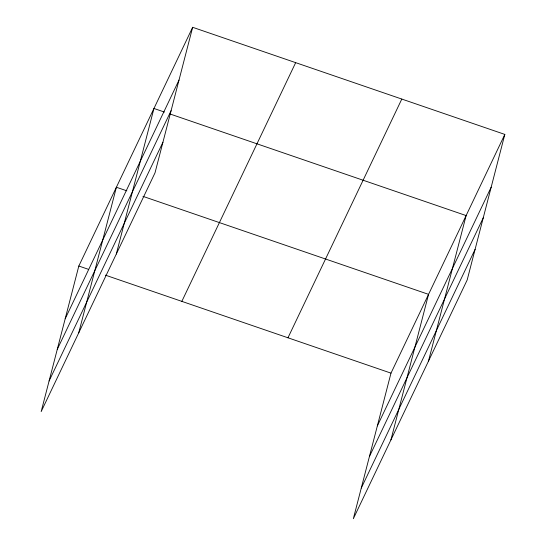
<?xml version="1.0" encoding="UTF-8"?>
<svg xmlns="http://www.w3.org/2000/svg" width="546" height="546" viewBox="0 0 546 546"><rect width="100%" height="100%" fill="white"/><g stroke="black" fill="none" stroke-linecap="round" stroke-linejoin="round"><path stroke-width="0.82" d="M192.656 27.3L78.822 266.025L41.175 411.588L155.009 172.864L192.656 27.3L504.825 134.412L467.178 279.975L353.344 518.7L390.991 373.136L504.825 134.412M78.74 332.814L116.387 187.244L126.849 190.834M116.305 254.033L153.952 108.47L164.414 112.06M390.909 439.919L428.555 294.355L142.943 196.355M428.48 361.138L466.12 215.574L170.045 113.991M65.172 318.803L179.006 80.078M57.248 349.426L171.082 110.701M49.092 380.972L162.926 142.247M181.838 301.372L295.673 62.647M287.974 337.79L401.808 99.065M377.341 425.914L491.175 187.189M369.424 456.531L483.258 217.806M361.268 488.083L475.102 249.358M78.822 266.025L88.479 269.342M105.378 275.136L390.991 373.136"/></g></svg>
